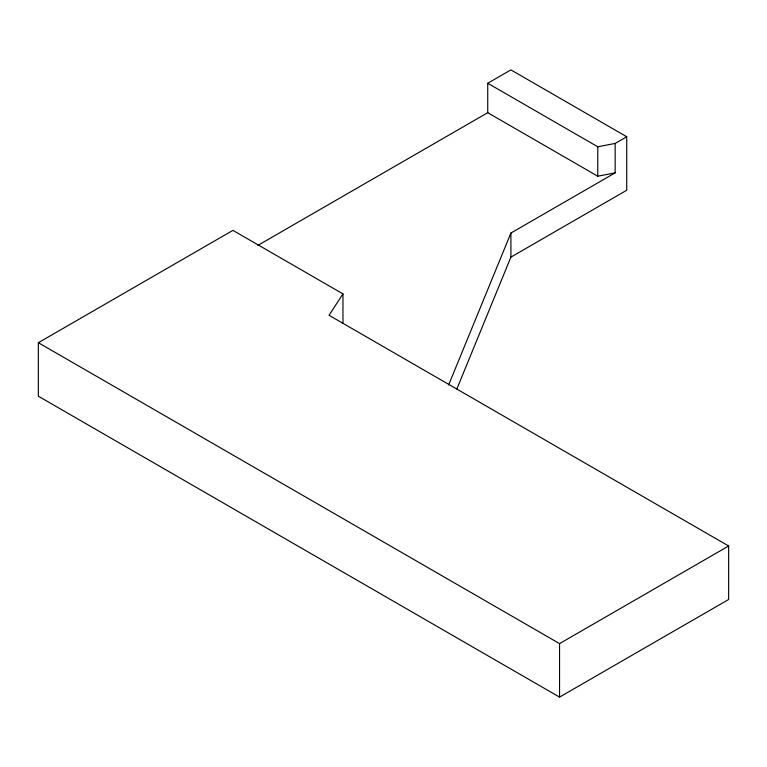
<?xml version="1.0" encoding="UTF-8"?>
<svg xmlns="http://www.w3.org/2000/svg" width="767" height="767" viewBox="0 0 767 767"><rect width="100%" height="100%" fill="white"/><g stroke="black" fill="none" stroke-linecap="round" stroke-linejoin="round"><path stroke-width="1.15" d="M448.637 384.957L510.908 233.043L615.144 172.863L615.144 143.439L626.725 136.756L626.725 190.245L510.908 257.118L456.816 389.07M342.964 293.895L329.062 315.295L728.65 545.989L728.65 599.487L559.546 697.117L38.35 396.203L38.35 342.705L232.928 230.368L342.964 293.895L342.964 323.319M257.789 245.44L487.735 112.682L487.735 83.258L510.908 69.883L626.725 136.756M38.35 342.705L559.546 643.618L728.65 545.989M487.735 83.258L597.771 146.785L615.144 143.439M487.735 112.682L597.771 176.209L615.144 172.863M597.771 146.785L597.771 176.209M559.546 643.618L559.546 697.117M510.908 233.043L510.908 257.118"/></g></svg>
